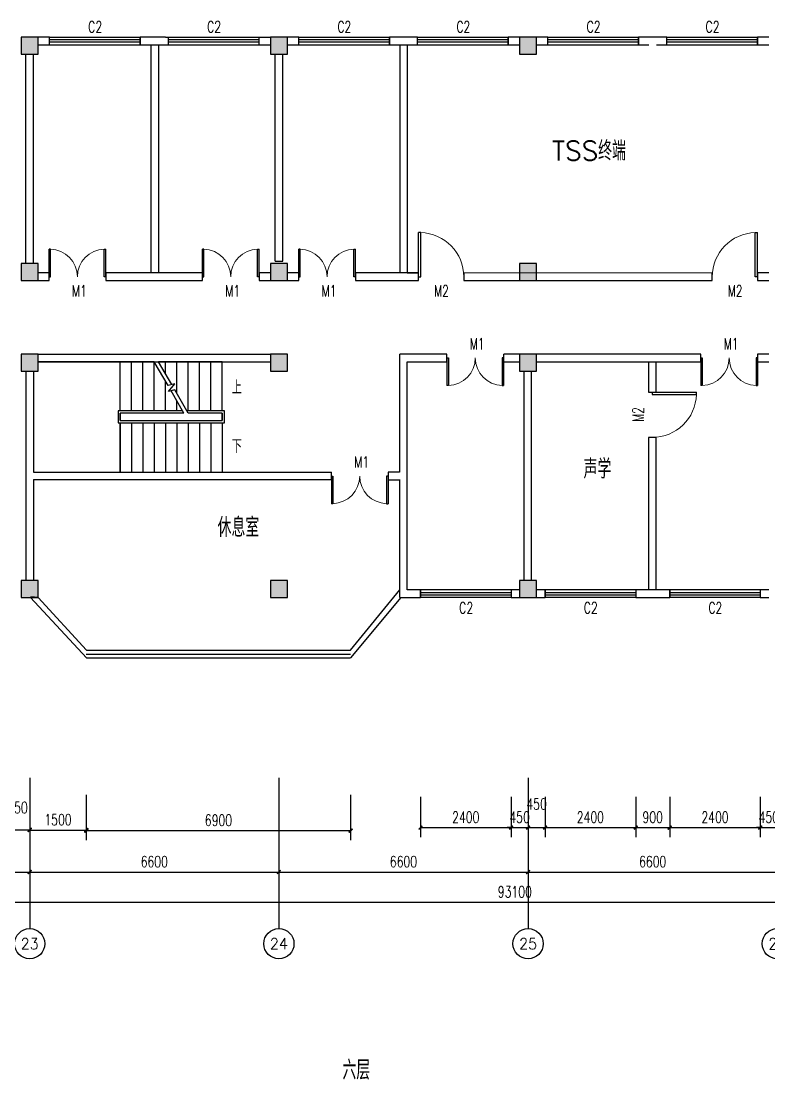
# Model space of a CAD drawing. Header units: millimetres. Extents: x 446 to 114752, y 86 to 28894.
# Drawn here: x 39721 to 59521, y 86 to 28143 of the extents above; entities that cross this region are included whole.
import ezdxf
from ezdxf.enums import TextEntityAlignment as Align

# ---------------------------------------------------------------- set-up
doc = ezdxf.new("R2010")
doc.units = ezdxf.units.MM
for name, color, linetype in [('AXIS', 3, 'Continuous'), ('AXIS_TEXT', 7, 'Continuous'), ('COLUMN', 9, 'Continuous'), ('DIM_SYMB', 3, 'Continuous'), ('PUB_DIM', 3, 'Continuous'), ('PUB_TEXT', 7, 'Continuous'), ('STAIR', 2, 'Continuous'), ('WALL', 9, 'Continuous'), ('WINDOW', 4, 'Continuous'), ('WINDOW_TEXT', 7, 'Continuous')]:
    doc.layers.add(name, color=color, linetype=linetype)
doc.styles.add('_TCH_AXIS', font='COMPLEX', dxfattribs={"bigfont": 'GBCBIG'})
doc.styles.add('_TCH_DIM', font='SIMPLEX', dxfattribs={"bigfont": 'GBCBIG'})
doc.styles.add('_TCH_DIM_T3', font='SIMPLEX', dxfattribs={"width": 0.705882, "bigfont": 'GBCBIG'})
doc.styles.add('_TCH_WINDOW', font='SIMPLEX', dxfattribs={"bigfont": 'GBCBIG'})
doc.styles.add('COMPLEX', font='COMPLEX')
doc.styles.get("Standard").update_dxf_attribs({"font": 'txt', "bigfont": 'gbcbig.shx'})
doc.dimstyles.new('_TCH_ARCH&&100', dxfattribs={"dimtxt": 297.5, "dimasz": 100, "dimexe": 250, "dimexo": 300, "dimgap": 126.25, "dimtad": 1, "dimdec": 0, "dimzin": 0, "dimdsep": 46, "dimtxsty": '_TCH_DIM_T3', "dimblk": 'ARCHTICK', "dimcen": 0.09, "dimclrt": 7, "dimazin": 2, "dimtfac": 1, "dimtdec": 0, "dimtix": 1, "dimtmove": 2, "dimatfit": 3, "dimfxl": 1, "dimtolj": 1, "dimtzin": 0, "dimarcsym": 0})

# ---------------------------------------------------------------- blocks, each defined once
blk = doc.blocks.new('_ArchTick')
at = {"color": 0, "linetype": 'ByBlock', "const_width": 0.4}
blk.add_lwpolyline([(-0.5, -0.5), (0.5, 0.5)], dxfattribs=at)
blk = doc.blocks.new('*D109')
at = {"layer": 'Defpoints', "color": 0}
for p in [(39496, 7426), (39946, 7426), (39946, 6714)]:
    blk.add_point(p, dxfattribs=at)
at = {"layer": 'PUB_DIM', "color": 0, "lineweight": -2}
for p, q in [((39496, 7126), (39496, 6464)), ((39946, 7126), (39946, 6464)), ((39496, 6714), (39946, 6714))]:
    blk.add_line(p, q, dxfattribs=at)
at = {"layer": 'PUB_DIM', "color": 0, "lineweight": -2, "xscale": 100, "yscale": 100, "zscale": 100, "rotation": 180}
blk.add_blockref('_ArchTick', (39496, 6714), dxfattribs=at)
at = {"layer": 'PUB_DIM', "color": 0, "lineweight": -2, "xscale": 100, "yscale": 100, "zscale": 100}
blk.add_blockref('_ArchTick', (39946, 6714), dxfattribs=at)
at = {"layer": 'PUB_DIM', "color": 7, "insert": (39625, 7301), "char_height": 297.5, "attachment_point": 5, "style": '_TCH_DIM_T3'}
blk.add_mtext('\\A1;450', dxfattribs=at)
blk = doc.blocks.new('*D116')
at = {"layer": 'Defpoints', "color": 0}
for p in [(50296, 7888), (52696, 7888), (52696, 6771)]:
    blk.add_point(p, dxfattribs=at)
at = {"layer": 'PUB_DIM', "color": 0, "lineweight": -2}
for p, q in [((50296, 7588), (50296, 6521)), ((52696, 7588), (52696, 6521)), ((50296, 6771), (52696, 6771))]:
    blk.add_line(p, q, dxfattribs=at)
at = {"layer": 'PUB_DIM', "color": 0, "lineweight": -2, "xscale": 100, "yscale": 100, "zscale": 100, "rotation": 180}
blk.add_blockref('_ArchTick', (50296, 6771), dxfattribs=at)
at = {"layer": 'PUB_DIM', "color": 0, "lineweight": -2, "xscale": 100, "yscale": 100, "zscale": 100}
blk.add_blockref('_ArchTick', (52696, 6771), dxfattribs=at)
at = {"layer": 'PUB_DIM', "color": 7, "insert": (51496, 7046), "char_height": 297.5, "attachment_point": 5, "style": '_TCH_DIM_T3'}
blk.add_mtext('\\A1;2400', dxfattribs=at)
blk = doc.blocks.new('*D117')
at = {"layer": 'Defpoints', "color": 0}
for p in [(52696, 7888), (53146, 7888), (53146, 6771)]:
    blk.add_point(p, dxfattribs=at)
at = {"layer": 'PUB_DIM', "color": 0, "lineweight": -2}
for p, q in [((52696, 7588), (52696, 6521)), ((53146, 7588), (53146, 6521)), ((52696, 6771), (52596, 6771)), ((52696, 6771), (53146, 6771)), ((53146, 6771), (53246, 6771))]:
    blk.add_line(p, q, dxfattribs=at)
at = {"layer": 'PUB_DIM', "color": 0, "lineweight": -2, "xscale": 100, "yscale": 100, "zscale": 100}
blk.add_blockref('_ArchTick', (52696, 6771), dxfattribs=at)
at = {"layer": 'PUB_DIM', "color": 0, "lineweight": -2, "xscale": 100, "yscale": 100, "zscale": 100, "rotation": 180}
blk.add_blockref('_ArchTick', (53146, 6771), dxfattribs=at)
at = {"layer": 'PUB_DIM', "color": 7, "insert": (52921, 7046), "char_height": 297.5, "attachment_point": 5, "style": '_TCH_DIM_T3'}
blk.add_mtext('\\A1;450', dxfattribs=at)
blk = doc.blocks.new('*D118')
at = {"layer": 'Defpoints', "color": 0}
for p in [(53146, 7888), (53596, 7888), (53596, 6771)]:
    blk.add_point(p, dxfattribs=at)
at = {"layer": 'PUB_DIM', "color": 0, "lineweight": -2}
for p, q in [((53146, 7588), (53146, 6521)), ((53596, 7588), (53596, 6521)), ((53146, 6771), (53596, 6771))]:
    blk.add_line(p, q, dxfattribs=at)
at = {"layer": 'PUB_DIM', "color": 0, "lineweight": -2, "xscale": 100, "yscale": 100, "zscale": 100, "rotation": 180}
blk.add_blockref('_ArchTick', (53146, 6771), dxfattribs=at)
at = {"layer": 'PUB_DIM', "color": 0, "lineweight": -2, "xscale": 100, "yscale": 100, "zscale": 100}
blk.add_blockref('_ArchTick', (53596, 6771), dxfattribs=at)
at = {"layer": 'PUB_DIM', "color": 7, "insert": (53371, 7396), "char_height": 297.5, "attachment_point": 5, "style": '_TCH_DIM_T3'}
blk.add_mtext('\\A1;450', dxfattribs=at)
blk = doc.blocks.new('*D119')
at = {"layer": 'Defpoints', "color": 0}
for p in [(53596, 7888), (55996, 7888), (55996, 6771)]:
    blk.add_point(p, dxfattribs=at)
at = {"layer": 'PUB_DIM', "color": 0, "lineweight": -2}
for p, q in [((53596, 7588), (53596, 6521)), ((55996, 7588), (55996, 6521)), ((53596, 6771), (55996, 6771))]:
    blk.add_line(p, q, dxfattribs=at)
at = {"layer": 'PUB_DIM', "color": 0, "lineweight": -2, "xscale": 100, "yscale": 100, "zscale": 100, "rotation": 180}
blk.add_blockref('_ArchTick', (53596, 6771), dxfattribs=at)
at = {"layer": 'PUB_DIM', "color": 0, "lineweight": -2, "xscale": 100, "yscale": 100, "zscale": 100}
blk.add_blockref('_ArchTick', (55996, 6771), dxfattribs=at)
at = {"layer": 'PUB_DIM', "color": 7, "insert": (54796, 7046), "char_height": 297.5, "attachment_point": 5, "style": '_TCH_DIM_T3'}
blk.add_mtext('\\A1;2400', dxfattribs=at)
blk = doc.blocks.new('*D120')
at = {"layer": 'Defpoints', "color": 0}
for p in [(55996, 7888), (56896, 7888), (56896, 6771)]:
    blk.add_point(p, dxfattribs=at)
at = {"layer": 'PUB_DIM', "color": 0, "lineweight": -2}
for p, q in [((55996, 7588), (55996, 6521)), ((56896, 7588), (56896, 6521)), ((55996, 6771), (56896, 6771))]:
    blk.add_line(p, q, dxfattribs=at)
at = {"layer": 'PUB_DIM', "color": 0, "lineweight": -2, "xscale": 100, "yscale": 100, "zscale": 100, "rotation": 180}
blk.add_blockref('_ArchTick', (55996, 6771), dxfattribs=at)
at = {"layer": 'PUB_DIM', "color": 0, "lineweight": -2, "xscale": 100, "yscale": 100, "zscale": 100}
blk.add_blockref('_ArchTick', (56896, 6771), dxfattribs=at)
at = {"layer": 'PUB_DIM', "color": 7, "insert": (56446, 7046), "char_height": 297.5, "attachment_point": 5, "style": '_TCH_DIM_T3'}
blk.add_mtext('\\A1;900', dxfattribs=at)
blk = doc.blocks.new('*D121')
at = {"layer": 'Defpoints', "color": 0}
for p in [(56896, 7888), (59296, 7888), (59296, 6771)]:
    blk.add_point(p, dxfattribs=at)
at = {"layer": 'PUB_DIM', "color": 0, "lineweight": -2}
for p, q in [((56896, 7588), (56896, 6521)), ((59296, 7588), (59296, 6521)), ((56896, 6771), (59296, 6771))]:
    blk.add_line(p, q, dxfattribs=at)
at = {"layer": 'PUB_DIM', "color": 0, "lineweight": -2, "xscale": 100, "yscale": 100, "zscale": 100, "rotation": 180}
blk.add_blockref('_ArchTick', (56896, 6771), dxfattribs=at)
at = {"layer": 'PUB_DIM', "color": 0, "lineweight": -2, "xscale": 100, "yscale": 100, "zscale": 100}
blk.add_blockref('_ArchTick', (59296, 6771), dxfattribs=at)
at = {"layer": 'PUB_DIM', "color": 7, "insert": (58096, 7046), "char_height": 297.5, "attachment_point": 5, "style": '_TCH_DIM_T3'}
blk.add_mtext('\\A1;2400', dxfattribs=at)
blk = doc.blocks.new('*D122')
at = {"layer": 'Defpoints', "color": 0}
for p in [(59296, 7888), (59746, 7888), (59746, 6771)]:
    blk.add_point(p, dxfattribs=at)
at = {"layer": 'PUB_DIM', "color": 0, "lineweight": -2}
for p, q in [((59296, 7588), (59296, 6521)), ((59746, 7588), (59746, 6521)), ((59296, 6771), (59196, 6771)), ((59296, 6771), (59746, 6771)), ((59746, 6771), (59846, 6771))]:
    blk.add_line(p, q, dxfattribs=at)
at = {"layer": 'PUB_DIM', "color": 0, "lineweight": -2, "xscale": 100, "yscale": 100, "zscale": 100}
blk.add_blockref('_ArchTick', (59296, 6771), dxfattribs=at)
at = {"layer": 'PUB_DIM', "color": 0, "lineweight": -2, "xscale": 100, "yscale": 100, "zscale": 100, "rotation": 180}
blk.add_blockref('_ArchTick', (59746, 6771), dxfattribs=at)
at = {"layer": 'PUB_DIM', "color": 7, "insert": (59521, 7046), "char_height": 297.5, "attachment_point": 5, "style": '_TCH_DIM_T3'}
blk.add_mtext('\\A1;450', dxfattribs=at)
blk = doc.blocks.new('*D143')
at = {"layer": 'Defpoints', "color": 0}
for p in [(41446, 7937), (48446, 7937), (48446, 6690)]:
    blk.add_point(p, dxfattribs=at)
at = {"layer": 'PUB_DIM', "color": 0, "lineweight": -2}
for p, q in [((41446, 7637), (41446, 6440)), ((48446, 7637), (48446, 6440)), ((41446, 6690), (48446, 6690))]:
    blk.add_line(p, q, dxfattribs=at)
at = {"layer": 'PUB_DIM', "color": 0, "lineweight": -2, "xscale": 100, "yscale": 100, "zscale": 100, "rotation": 180}
blk.add_blockref('_ArchTick', (41446, 6690), dxfattribs=at)
at = {"layer": 'PUB_DIM', "color": 0, "lineweight": -2, "xscale": 100, "yscale": 100, "zscale": 100}
blk.add_blockref('_ArchTick', (48446, 6690), dxfattribs=at)
at = {"layer": 'PUB_DIM', "color": 7, "insert": (44946, 6965), "char_height": 297.5, "attachment_point": 5, "style": '_TCH_DIM_T3'}
blk.add_mtext('\\A1;6900', dxfattribs=at)
blk = doc.blocks.new('*D144')
at = {"layer": 'Defpoints', "color": 0}
for p in [(39946, 7806), (41446, 7806), (41446, 6705)]:
    blk.add_point(p, dxfattribs=at)
at = {"layer": 'PUB_DIM', "color": 0, "lineweight": -2}
for p, q in [((39946, 7506), (39946, 6455)), ((41446, 7506), (41446, 6455)), ((39946, 6705), (41446, 6705))]:
    blk.add_line(p, q, dxfattribs=at)
at = {"layer": 'PUB_DIM', "color": 0, "lineweight": -2, "xscale": 100, "yscale": 100, "zscale": 100, "rotation": 180}
blk.add_blockref('_ArchTick', (39946, 6705), dxfattribs=at)
at = {"layer": 'PUB_DIM', "color": 0, "lineweight": -2, "xscale": 100, "yscale": 100, "zscale": 100}
blk.add_blockref('_ArchTick', (41446, 6705), dxfattribs=at)
at = {"layer": 'PUB_DIM', "color": 7, "insert": (40696, 6980), "char_height": 297.5, "attachment_point": 5, "style": '_TCH_DIM_T3'}
blk.add_mtext('\\A1;1500', dxfattribs=at)
blk = doc.blocks.new('*D158')
at = {"layer": 'AXIS', "color": 0, "lineweight": -2}
for p, q in [((33346, 7794), (33346, 5344)), ((39946, 7794), (39946, 5344)), ((33346, 5594), (39946, 5594))]:
    blk.add_line(p, q, dxfattribs=at)
at = {"layer": 'Defpoints', "color": 0}
for p in [(33346, 8094), (39946, 8094), (39946, 5594)]:
    blk.add_point(p, dxfattribs=at)
at = {"layer": 'AXIS', "color": 0, "lineweight": -2, "xscale": 100, "yscale": 100, "zscale": 100, "rotation": 180}
blk.add_blockref('_ArchTick', (33346, 5594), dxfattribs=at)
at = {"layer": 'AXIS', "color": 0, "lineweight": -2, "xscale": 100, "yscale": 100, "zscale": 100}
blk.add_blockref('_ArchTick', (39946, 5594), dxfattribs=at)
at = {"layer": 'AXIS', "color": 7, "insert": (36646, 5869), "char_height": 297.5, "attachment_point": 5, "style": '_TCH_DIM_T3'}
blk.add_mtext('\\A1;6600', dxfattribs=at)
blk = doc.blocks.new('*D159')
at = {"layer": 'AXIS', "color": 0, "lineweight": -2}
for p, q in [((39946, 7794), (39946, 5344)), ((46546, 7794), (46546, 5344)), ((39946, 5594), (46546, 5594))]:
    blk.add_line(p, q, dxfattribs=at)
at = {"layer": 'Defpoints', "color": 0}
for p in [(39946, 8094), (46546, 8094), (46546, 5594)]:
    blk.add_point(p, dxfattribs=at)
at = {"layer": 'AXIS', "color": 0, "lineweight": -2, "xscale": 100, "yscale": 100, "zscale": 100, "rotation": 180}
blk.add_blockref('_ArchTick', (39946, 5594), dxfattribs=at)
at = {"layer": 'AXIS', "color": 0, "lineweight": -2, "xscale": 100, "yscale": 100, "zscale": 100}
blk.add_blockref('_ArchTick', (46546, 5594), dxfattribs=at)
at = {"layer": 'AXIS', "color": 7, "insert": (43246, 5869), "char_height": 297.5, "attachment_point": 5, "style": '_TCH_DIM_T3'}
blk.add_mtext('\\A1;6600', dxfattribs=at)
blk = doc.blocks.new('*D160')
at = {"layer": 'AXIS', "color": 0, "lineweight": -2}
for p, q in [((46546, 7794), (46546, 5344)), ((53146, 7794), (53146, 5344)), ((46546, 5594), (53146, 5594))]:
    blk.add_line(p, q, dxfattribs=at)
at = {"layer": 'Defpoints', "color": 0}
for p in [(46546, 8094), (53146, 8094), (53146, 5594)]:
    blk.add_point(p, dxfattribs=at)
at = {"layer": 'AXIS', "color": 0, "lineweight": -2, "xscale": 100, "yscale": 100, "zscale": 100, "rotation": 180}
blk.add_blockref('_ArchTick', (46546, 5594), dxfattribs=at)
at = {"layer": 'AXIS', "color": 0, "lineweight": -2, "xscale": 100, "yscale": 100, "zscale": 100}
blk.add_blockref('_ArchTick', (53146, 5594), dxfattribs=at)
at = {"layer": 'AXIS', "color": 7, "insert": (49846, 5869), "char_height": 297.5, "attachment_point": 5, "style": '_TCH_DIM_T3'}
blk.add_mtext('\\A1;6600', dxfattribs=at)
blk = doc.blocks.new('*D161')
at = {"layer": 'AXIS', "color": 0, "lineweight": -2}
for p, q in [((53146, 7794), (53146, 5344)), ((59746, 7794), (59746, 5344)), ((53146, 5594), (59746, 5594))]:
    blk.add_line(p, q, dxfattribs=at)
at = {"layer": 'Defpoints', "color": 0}
for p in [(53146, 8094), (59746, 8094), (59746, 5594)]:
    blk.add_point(p, dxfattribs=at)
at = {"layer": 'AXIS', "color": 0, "lineweight": -2, "xscale": 100, "yscale": 100, "zscale": 100, "rotation": 180}
blk.add_blockref('_ArchTick', (53146, 5594), dxfattribs=at)
at = {"layer": 'AXIS', "color": 0, "lineweight": -2, "xscale": 100, "yscale": 100, "zscale": 100}
blk.add_blockref('_ArchTick', (59746, 5594), dxfattribs=at)
at = {"layer": 'AXIS', "color": 7, "insert": (56446, 5869), "char_height": 297.5, "attachment_point": 5, "style": '_TCH_DIM_T3'}
blk.add_mtext('\\A1;6600', dxfattribs=at)
blk = doc.blocks.new('*D168')
at = {"layer": 'AXIS', "color": 0, "lineweight": -2}
for p, q in [((6246, 7794), (6246, 4544)), ((99346, 7794), (99346, 4544)), ((6246, 4794), (99346, 4794))]:
    blk.add_line(p, q, dxfattribs=at)
at = {"layer": 'Defpoints', "color": 0}
for p in [(6246, 8094), (99346, 8094), (99346, 4794)]:
    blk.add_point(p, dxfattribs=at)
at = {"layer": 'AXIS', "color": 0, "lineweight": -2, "xscale": 100, "yscale": 100, "zscale": 100, "rotation": 180}
blk.add_blockref('_ArchTick', (6246, 4794), dxfattribs=at)
at = {"layer": 'AXIS', "color": 0, "lineweight": -2, "xscale": 100, "yscale": 100, "zscale": 100}
blk.add_blockref('_ArchTick', (99346, 4794), dxfattribs=at)
at = {"layer": 'AXIS', "color": 7, "insert": (52796, 5069), "char_height": 297.5, "attachment_point": 5, "style": '_TCH_DIM_T3'}
blk.add_mtext('\\A1;93100', dxfattribs=at)
blk = doc.blocks.new('_FZHK')
blk.add_lwpolyline([(-0.5, -0.5), (0.5, -0.5), (0.5, 0.5), (-0.5, 0.5)], close=True)
blk = doc.blocks.new('_AXISO')
blk.add_circle((0, 0), 0.5)
at = {"layer": 'AXIS_TEXT', "style": 'COMPLEX', "width": 1.041667}
blk.add_attdef('A', text='', height=0.56, dxfattribs=at).set_placement((-0.25, -0.28), (0.25, -0.28), align=Align.FIT)
blk = doc.blocks.new('$DorLib2D$00000001')
for p, q in [((0.45, 0.975), (0.5, 0.975)), ((0.45, 0), (0.45, 0.975)), ((0.5, 0), (0.5, 0.975)), ((0.5, 0), (0.45, 0))]:
    blk.add_line(p, q)
at = {"lineweight": 13}
blk.add_arc((0.475, 0), 0.975, 91.4693, 180, dxfattribs=at)
blk = doc.blocks.new('$DorLib2D$00000002')
for p, q in [((-0.5, 0), (-0.5, 0.4875)), ((-0.475, 0.4875), (-0.5, 0.4875)), ((-0.475, 0), (-0.475, 0.4875)), ((0.475, 0), (0.475, 0.4875)), ((0.475, 0.4875), (0.5, 0.4875)), ((0.5, 0), (0.5, 0.4875)), ((-0.5, 0), (-0.475, 0)), ((0.5, 0), (0.475, 0))]:
    blk.add_line(p, q)
at = {"lineweight": 13}
for centre, start, end in [((-0.4875, 0), 0, 88.53072), ((0.4875, 0), 91.46928, 180)]:
    blk.add_arc(centre, 0.4875, start, end, dxfattribs=at)
blk = doc.blocks.new('$TCHSYS$WIN2D')
for p, q in [((-0.5, 0.5), (0.5, 0.5)), ((-0.5, 0.5), (-0.5, -0.5)), ((0.5, 0.5), (0.5, -0.5)), ((0.5, 0.167), (-0.5, 0.167)), ((0.5, -0.167), (-0.5, -0.167)), ((-0.5, -0.5), (0.5, -0.5))]:
    blk.add_line(p, q)

msp = doc.modelspace()

# ---------------------------------------------------------------- hatches: boundary and pattern name
h = msp.add_hatch(color=256)
h.paths.add_polyline_path([(39946.2, 27718.9), (39721.2, 27718.9), (39721.2, 27493.9), (39946.2, 27493.9)])
h.paths.add_polyline_path([(39946.2, 27493.9), (40171.2, 27493.9), (40171.2, 27718.9), (39946.2, 27718.9)])
h.paths.add_polyline_path([(39946.2, 27268.9), (40171.2, 27268.9), (40171.2, 27493.9), (39946.2, 27493.9)])
h.paths.add_polyline_path([(39946.2, 27493.9), (39721.2, 27493.9), (39721.2, 27268.9), (39946.2, 27268.9)])
h.paths.add_polyline_path([(39946.2, 21493.9), (39721.2, 21493.9), (39721.2, 21268.9), (39946.2, 21268.9)])
h.paths.add_polyline_path([(39946.2, 21493.9), (39946.2, 21268.9), (40171.2, 21268.9), (40171.2, 21493.9)])
h.paths.add_polyline_path([(40171.2, 21493.9), (40171.2, 21718.9), (39946.2, 21718.9), (39946.2, 21493.9)])
h.paths.add_polyline_path([(39946.2, 21718.9), (39721.2, 21718.9), (39721.2, 21493.9), (39946.2, 21493.9)])
h.paths.add_polyline_path([(39946.2, 13318.9), (39946.2, 12868.9), (40171.2, 12868.9), (40171.2, 13318.9)])
h.paths.add_polyline_path([(39721.2, 13318.9), (39721.2, 12868.9), (39946.2, 12868.9), (39946.2, 13318.9)])
h = msp.add_hatch(color=256)
h.paths.add_polyline_path([(46546.2, 27718.9), (46321.2, 27718.9), (46321.2, 27493.9), (46546.2, 27493.9)])
h.paths.add_polyline_path([(46546.2, 27493.9), (46771.2, 27493.9), (46771.2, 27718.9), (46546.2, 27718.9)])
h.paths.add_polyline_path([(46546.2, 27268.9), (46771.2, 27268.9), (46771.2, 27493.9), (46546.2, 27493.9)])
h.paths.add_polyline_path([(46546.2, 27493.9), (46321.2, 27493.9), (46321.2, 27268.9), (46546.2, 27268.9)])
h.paths.add_polyline_path([(46546.2, 21493.9), (46321.2, 21493.9), (46321.2, 21268.9), (46546.2, 21268.9)])
h.paths.add_polyline_path([(46546.2, 21493.9), (46546.2, 21268.9), (46771.2, 21268.9), (46771.2, 21493.9)])
h.paths.add_polyline_path([(46771.2, 21493.9), (46771.2, 21718.9), (46546.2, 21718.9), (46546.2, 21493.9)])
h.paths.add_polyline_path([(46546.2, 21718.9), (46321.2, 21718.9), (46321.2, 21493.9), (46546.2, 21493.9)])
h.paths.add_polyline_path([(46546.2, 13318.9), (46546.2, 12868.9), (46771.2, 12868.9), (46771.2, 13318.9)])
h.paths.add_polyline_path([(46321.2, 13318.9), (46321.2, 12868.9), (46546.2, 12868.9), (46546.2, 13318.9)])
h = msp.add_hatch(color=256)
h.paths.add_polyline_path([(53146.2, 27718.9), (52921.2, 27718.9), (52921.2, 27493.9), (53146.2, 27493.9)])
h.paths.add_polyline_path([(53146.2, 27493.9), (53371.2, 27493.9), (53371.2, 27718.9), (53146.2, 27718.9)])
h.paths.add_polyline_path([(53146.2, 27268.9), (53371.2, 27268.9), (53371.2, 27493.9), (53146.2, 27493.9)])
h.paths.add_polyline_path([(53146.2, 27493.9), (52921.2, 27493.9), (52921.2, 27268.9), (53146.2, 27268.9)])
h.paths.add_polyline_path([(53146.2, 21493.9), (52921.2, 21493.9), (52921.2, 21268.9), (53146.2, 21268.9)])
h.paths.add_polyline_path([(53146.2, 21493.9), (53146.2, 21268.9), (53371.2, 21268.9), (53371.2, 21493.9)])
h.paths.add_polyline_path([(53371.2, 21493.9), (53371.2, 21718.9), (53146.2, 21718.9), (53146.2, 21493.9)])
h.paths.add_polyline_path([(53146.2, 21718.9), (52921.2, 21718.9), (52921.2, 21493.9), (53146.2, 21493.9)])
h.paths.add_polyline_path([(53146.2, 13318.9), (53146.2, 12868.9), (53371.2, 12868.9), (53371.2, 13318.9)])
h.paths.add_polyline_path([(52921.2, 13318.9), (52921.2, 12868.9), (53146.2, 12868.9), (53146.2, 13318.9)])
h = msp.add_hatch(color=256)
h.paths.add_polyline_path([(39946.2, 19318.9), (39721.2, 19318.9), (39721.2, 19093.9), (39946.2, 19093.9)])
h.paths.add_polyline_path([(40171.2, 19318.9), (39946.2, 19318.9), (39946.2, 19093.9), (40171.2, 19093.9)])
h.paths.add_polyline_path([(40171.2, 19093.9), (39946.2, 19093.9), (39946.2, 18868.9), (40171.2, 18868.9)])
h.paths.add_polyline_path([(39946.2, 19093.9), (39721.2, 19093.9), (39721.2, 18868.9), (39946.2, 18868.9)])
h = msp.add_hatch(color=256)
h.paths.add_polyline_path([(46546.2, 19318.9), (46321.2, 19318.9), (46321.2, 19093.9), (46546.2, 19093.9)])
h.paths.add_polyline_path([(46771.2, 19318.9), (46546.2, 19318.9), (46546.2, 19093.9), (46771.2, 19093.9)])
h.paths.add_polyline_path([(46771.2, 19093.9), (46546.2, 19093.9), (46546.2, 18868.9), (46771.2, 18868.9)])
h.paths.add_polyline_path([(46546.2, 19093.9), (46321.2, 19093.9), (46321.2, 18868.9), (46546.2, 18868.9)])
h = msp.add_hatch(color=256)
h.paths.add_polyline_path([(53146.2, 19318.9), (52921.2, 19318.9), (52921.2, 19093.9), (53146.2, 19093.9)])
h.paths.add_polyline_path([(53371.2, 19318.9), (53146.2, 19318.9), (53146.2, 19093.9), (53371.2, 19093.9)])
h.paths.add_polyline_path([(53371.2, 19093.9), (53146.2, 19093.9), (53146.2, 18868.9), (53371.2, 18868.9)])
h.paths.add_polyline_path([(53146.2, 19093.9), (52921.2, 19093.9), (52921.2, 18868.9), (53146.2, 18868.9)])

# ---------------------------------------------------------------- linework, layer by layer
for q in [(39971.2, 12868.9), (39972.4, 12890.3)]:
    msp.add_line((40171.2, 12868.9), q)
at = {"layer": 'AXIS'}
for p, q in [((39946.2, 8093.9), (39946.2, 4093.9)), ((46546.2, 8093.9), (46546.2, 4093.9)), ((53146.2, 8093.9), (53146.2, 4093.9))]:
    msp.add_line(p, q, dxfattribs=at)
at = {"layer": 'DIM_SYMB'}
for points in [[(45196.2, 16875.4, 0, 0, 0), (41196.2, 16875.4, 0, 0, 0), (41196.2, 18437.4, 0, 0, 0), (43246.2, 18437.4, 80, 0, 0), (43546.2, 18437.4, 0, 0, 0)], [(45196.2, 18437.4, 0, 0, 0), (44146.2, 18437.4, 80, 0, 0), (43846.2, 18437.4, 0, 0, 0)]]:
    msp.add_lwpolyline(points, format="xyseb", dxfattribs=at)
at = {"layer": 'STAIR'}
for p, q in [((42346.2, 19118.9), (40171.2, 19118.9)), ((43245, 19118.9), (42346.2, 19118.9)), ((42346.2, 17815.9), (42346.2, 19118.9)), ((42346.2, 17815.9), (42346.2, 19118.9)), ((42646.2, 17815.9), (42646.2, 19118.9)), ((42946.2, 17815.9), (42946.2, 19118.9)), ((43611.3, 18484.5), (43245, 19118.9)), ((43246.2, 17815.9), (43246.2, 19116.8)), ((45046.2, 19118.9), (43360.5, 19118.9)), ((43711.3, 18511.3), (43360.5, 19118.9)), ((43546.2, 18797.2), (43546.2, 19118.9)), ((43846.2, 18277.6), (43846.2, 19118.9)), ((44146.2, 17815.9), (44146.2, 19118.9)), ((44446.2, 17815.9), (44446.2, 19118.9)), ((44746.2, 17815.9), (44746.2, 19118.9)), ((45046.2, 17815.9), (45046.2, 19118.9)), ((40046.2, 18868.9), (40046.2, 16193.9)), ((43546.2, 17815.9), (43546.2, 18597.2)), ((43791.7, 18532.8), (43611.3, 18484.5)), ((43618.8, 18326.8), (43791.7, 18532.8)), ((43791.1, 18373), (43618.8, 18326.8)), ((44031.9, 17755.9), (43691.1, 18346.2)), ((44147.4, 17755.9), (43791.1, 18373)), ((43846.2, 17815.9), (43846.2, 18077.6)), ((43997.3, 17815.9), (42286.2, 17815.9)), ((42286.2, 17815.9), (42286.2, 17496.9)), ((44031.9, 17755.9), (42346.2, 17755.9)), ((44031.9, 17755.9), (42346.2, 17755.9)), ((42346.2, 17755.9), (42346.2, 17556.9)), ((42346.2, 17556.9), (42346.2, 17755.9)), ((45106.2, 17815.9), (44112.8, 17815.9)), ((45046.2, 17755.9), (44147.4, 17755.9)), ((45046.2, 17755.9), (44147.4, 17755.9)), ((45046.2, 17556.9), (45046.2, 17755.9)), ((45046.2, 17755.9), (45046.2, 17556.9)), ((45106.2, 17496.9), (45106.2, 17815.9)), ((42286.2, 17496.9), (45106.2, 17496.9)), ((42346.2, 17556.9), (45046.2, 17556.9)), ((42346.2, 17556.9), (45046.2, 17556.9)), ((42346.2, 17496.9), (42346.2, 16193.9)), ((42346.2, 16193.9), (42346.2, 17496.9)), ((42646.2, 17496.9), (42646.2, 16193.9)), ((42946.2, 17496.9), (42946.2, 16193.9)), ((43246.2, 17496.9), (43246.2, 16193.9)), ((43546.2, 17496.9), (43546.2, 16193.9)), ((43846.2, 17496.9), (43846.2, 16193.9)), ((44146.2, 17496.9), (44146.2, 16193.9)), ((44446.2, 17496.9), (44446.2, 16193.9)), ((44746.2, 17496.9), (44746.2, 16193.9)), ((45046.2, 17496.9), (45046.2, 16193.9)), ((40046.2, 16193.9), (42346.2, 16193.9)), ((42346.2, 16193.9), (45046.2, 16193.9))]:
    msp.add_line(p, q, dxfattribs=at)
at = {"layer": 'WALL'}
for p, q in [((40471.2, 27718.9), (40171.2, 27718.9)), ((40171.2, 27518.9), (40471.2, 27518.9)), ((40471.2, 27518.9), (40471.2, 27718.9)), ((43546.2, 27718.9), (42871.2, 27718.9)), ((42871.2, 27718.9), (42871.2, 27518.9)), ((42871.2, 27518.9), (43621.2, 27518.9)), ((43153.8, 27518.9), (43153.8, 21468.9)), ((43353.8, 27518.9), (43353.8, 21468.9)), ((43546.2, 27718.9), (46321.2, 27718.9)), ((43646.2, 27518.9), (46321.2, 27518.9)), ((47071.2, 27718.9), (46771.2, 27718.9)), ((46771.2, 27518.9), (47071.2, 27518.9)), ((47071.2, 27518.9), (47071.2, 27718.9)), ((50221.2, 27718.9), (49471.2, 27718.9)), ((49471.2, 27718.9), (49471.2, 27518.9)), ((49471.2, 27518.9), (50221.2, 27518.9)), ((49746.2, 27518.9), (49746.2, 21468.9)), ((49946.2, 27518.9), (49946.2, 21468.9)), ((50221.2, 27518.9), (50221.2, 27718.9)), ((52921.2, 27718.9), (52621.2, 27718.9)), ((52621.2, 27718.9), (52621.2, 27518.9)), ((52621.2, 27518.9), (52921.2, 27518.9)), ((53671.2, 27718.9), (53371.2, 27718.9)), ((53371.2, 27518.9), (53671.2, 27518.9)), ((53671.2, 27518.9), (53671.2, 27718.9)), ((56446.2, 27718.9), (56071.2, 27718.9)), ((56071.2, 27718.9), (56071.2, 27518.9)), ((56071.2, 27518.9), (56346.2, 27518.9)), ((56821.2, 27718.9), (56446.2, 27718.9)), ((56546.2, 27518.9), (56821.2, 27518.9)), ((56821.2, 27518.9), (56821.2, 27718.9)), ((59521.2, 27718.9), (59221.2, 27718.9)), ((59221.2, 27718.9), (59221.2, 27518.9)), ((59221.2, 27518.9), (59521.2, 27518.9)), ((39846.2, 21718.9), (39846.2, 27268.9)), ((40046.2, 21718.9), (40046.2, 27268.9)), ((46446.2, 24418.9), (46446.2, 27268.9)), ((46646.2, 24518.9), (46646.2, 27268.9)), ((46446.2, 21781), (46446.2, 24418.9)), ((46646.2, 21781), (46646.2, 24518.9)), ((46446.2, 21781), (46646.2, 21781)), ((40458.8, 21469.4), (40158.8, 21469.4)), ((40458.8, 21269.4), (40458.8, 21469.4)), ((41958.8, 21469.4), (41958.8, 21269.4)), ((44521.2, 21468.9), (41958.8, 21468.9)), ((44521.2, 21268.9), (44521.2, 21468.9)), ((46321.2, 21468.9), (46021.2, 21468.9)), ((46021.2, 21468.9), (46021.2, 21268.9)), ((47071.2, 21468.9), (46771.2, 21468.9)), ((47071.2, 21268.9), (47071.2, 21468.9)), ((50244.1, 21468.9), (48571.2, 21468.9)), ((48571.2, 21468.9), (48571.2, 21268.9)), ((50244.1, 21468.3), (49944.1, 21468.3)), ((50244.1, 21268.3), (50244.1, 21468.3)), ((58025.5, 21468.9), (51444.1, 21468.3)), ((51444.1, 21468.3), (51444.1, 21268.3)), ((58021.2, 21268.9), (58021.2, 21468.9)), ((59521.2, 21468.9), (59221.2, 21468.9)), ((59221.2, 21468.9), (59221.2, 21268.9)), ((40158.8, 21269.4), (40458.8, 21269.4)), ((41958.8, 21269.4), (44521.2, 21268.9)), ((46021.2, 21268.9), (46321.2, 21268.9)), ((46771.2, 21268.9), (47071.2, 21268.9)), ((48571.2, 21268.9), (50244.1, 21268.9)), ((49944.1, 21268.3), (50244.1, 21268.3)), ((51444.1, 21268.9), (58021.2, 21268.9)), ((59221.2, 21268.9), (59521.2, 21268.9)), ((40171.2, 19318.9), (46321.2, 19318.9)), ((40171.2, 19118.9), (46321.2, 19118.9)), ((50994.7, 19318.9), (49746.2, 19318.9)), ((49746.2, 16193.9), (49746.2, 19318.9)), ((49946.2, 19118.9), (50996.2, 19118.9)), ((49946.2, 16093.9), (49946.2, 19118.9)), ((50996.2, 19118.9), (50996.2, 19318.9)), ((52496.2, 19318.9), (52496.2, 19118.9)), ((52496.2, 19118.9), (52921.2, 19118.9)), ((52921.2, 19318.9), (52500.2, 19318.9)), ((57721.2, 19318.9), (53371.2, 19318.9)), ((53371.2, 19118.9), (57721.2, 19118.9)), ((56333.6, 19118.9), (56333.6, 18310.1)), ((56533.6, 18310.1), (56533.6, 19118.9)), ((57721.2, 19118.9), (57721.2, 19318.9)), ((59521.2, 19318.9), (59221.2, 19318.9)), ((59221.2, 19318.9), (59221.2, 19118.9)), ((59221.2, 19118.9), (59521.2, 19118.9)), ((39846.2, 18857.5), (39846.2, 16093.9)), ((40046.2, 18857.5), (39846.2, 18857.5)), ((40046.2, 18857.5), (40046.2, 16193.9)), ((53039.4, 13318.9), (53038.1, 18868.9)), ((53239.4, 13318.9), (53238.1, 18868.9)), ((56333.6, 18310.1), (56533.6, 18310.1)), ((56533.6, 17110.1), (56333.6, 17110.1)), ((56333.6, 17110.1), (56333.6, 13068.9)), ((56533.6, 13068.9), (56533.6, 17110.1)), ((39846.2, 16093.9), (39846.2, 13318.9)), ((40046.2, 16193.9), (47936.5, 16186.3)), ((40046.2, 15993.9), (40046.2, 13318.9)), ((40046.2, 15993.9), (47936.5, 15993.9)), ((47936.5, 15986.3), (47936.5, 16186.3)), ((49736.5, 16186.3), (49436.5, 16186.3)), ((49436.5, 16186.3), (49436.5, 15986.3)), ((49746.2, 12868.9), (49746.2, 15993.9)), ((49946.2, 13068.9), (49946.2, 16093.9)), ((49436.5, 15986.3), (49736.5, 15986.3)), ((48446.2, 11468.9), (49746.2, 13068.9)), ((50296.2, 13068.9), (49946.2, 13068.9)), ((50296.2, 12868.9), (50296.2, 13068.9)), ((52921.2, 13068.9), (52696.2, 13068.9)), ((52696.2, 13068.9), (52696.2, 12868.9)), ((53596.2, 13068.9), (53371.2, 13068.9)), ((53596.2, 12868.9), (53596.2, 13068.9)), ((56896.2, 13068.9), (55996.2, 13068.9)), ((55996.2, 13068.9), (55996.2, 12868.9)), ((56896.2, 12868.9), (56896.2, 13068.9)), ((59521.2, 13068.9), (59296.2, 13068.9)), ((59296.2, 13068.9), (59296.2, 12868.9)), ((39971.2, 12868.9), (41447, 11268.9)), ((41447.1, 11468.9), (40171.2, 12868.9)), ((49779.5, 12868.9), (48446.2, 11268.9)), ((49746.2, 12868.9), (50296.2, 12868.9)), ((52696.2, 12868.9), (52921.2, 12868.9)), ((53371.2, 12868.9), (53596.2, 12868.9)), ((55996.2, 12868.9), (56896.2, 12868.9)), ((59296.2, 12868.9), (59521.2, 12868.9)), ((41446.2, 11368.9), (48446.2, 11368.9)), ((41447, 11268.9), (48446.2, 11268.9)), ((41447.1, 11468.9), (48446.2, 11468.9))]:
    msp.add_line(p, q, dxfattribs=at)

# ---------------------------------------------------------------- block references
at = {"layer": 'AXIS'}
ref = msp.add_blockref('_AXISO', (39946.2, 3693.9), dxfattribs=dict(at, xscale=799.9999999999999, yscale=800, zscale=800))
ref.add_attrib('A', '23', dxfattribs={"layer": 'AXIS_TEXT', "height": 294.28, "style": '_TCH_AXIS'}).set_placement((39708, 3546.7), (40184.4, 3546.7), align=Align.FIT)
ref = msp.add_blockref('_AXISO', (46546.2, 3693.9), dxfattribs=dict(at, xscale=799.9999999999999, yscale=800, zscale=800))
ref.add_attrib('A', '24', dxfattribs={"layer": 'AXIS_TEXT', "height": 288.12, "style": '_TCH_AXIS', "width": 0.972222}).set_placement((46306.1, 3549.8), (46786.3, 3549.8), align=Align.FIT)
ref = msp.add_blockref('_AXISO', (53146.2, 3693.9), dxfattribs=dict(at, xscale=799.9999999999999, yscale=800, zscale=800))
ref.add_attrib('A', '25', dxfattribs={"layer": 'AXIS_TEXT', "height": 294.28, "style": '_TCH_AXIS'}).set_placement((52908, 3546.7), (53384.4, 3546.7), align=Align.FIT)
ref = msp.add_blockref('_AXISO', (59746.2, 3693.9), dxfattribs=dict(at, xscale=799.9999999999999, yscale=800, zscale=800))
ref.add_attrib('A', '26', dxfattribs={"layer": 'AXIS_TEXT', "height": 300.65, "style": '_TCH_AXIS', "width": 0.970588}).set_placement((59510, 3543.6), (59982.4, 3543.6), align=Align.FIT)
at = {"layer": 'COLUMN', "xscale": 450, "yscale": 449.9999999999999, "zscale": 450}
for p in [(39946.2, 27493.9), (46546.2, 27493.9), (53146.2, 27493.9), (39946.2, 21493.9), (46546.2, 21493.9), (53146.2, 21493.9), (39946.2, 19093.9), (46546.2, 19093.9), (53146.2, 19093.9), (39946.2, 13093.9), (46546.2, 13093.9), (53146.2, 13093.9)]:
    msp.add_blockref('_FZHK', p, dxfattribs=at)
at = {"layer": 'WINDOW'}
ref = msp.add_blockref('$TCHSYS$WIN2D', (41671.2, 27618.9), dxfattribs=dict(at, xscale=2400, yscale=-200, zscale=2400))
ref.add_attrib('A', 'C2', (41496.2, 27845.1), dxfattribs={"layer": 'WINDOW_TEXT', "height": 297.5, "style": '_TCH_WINDOW', "width": 0.705882})
ref = msp.add_blockref('$TCHSYS$WIN2D', (44821.2, 27618.9), dxfattribs=dict(at, xscale=2400, yscale=-200, zscale=2400))
ref.add_attrib('A', 'C2', (44646.2, 27845.1), dxfattribs={"layer": 'WINDOW_TEXT', "height": 297.5, "style": '_TCH_WINDOW', "width": 0.705882})
ref = msp.add_blockref('$TCHSYS$WIN2D', (48271.2, 27618.9), dxfattribs=dict(at, xscale=2400, yscale=-200, zscale=2400))
ref.add_attrib('A', 'C2', (48096.2, 27845.1), dxfattribs={"layer": 'WINDOW_TEXT', "height": 297.5, "style": '_TCH_WINDOW', "width": 0.705882})
ref = msp.add_blockref('$TCHSYS$WIN2D', (51421.2, 27618.9), dxfattribs=dict(at, xscale=2400, yscale=-200, zscale=2400))
ref.add_attrib('A', 'C2', (51246.2, 27845.1), dxfattribs={"layer": 'WINDOW_TEXT', "height": 297.5, "style": '_TCH_WINDOW', "width": 0.705882})
ref = msp.add_blockref('$TCHSYS$WIN2D', (54871.2, 27618.9), dxfattribs=dict(at, xscale=2400, yscale=-200, zscale=2400))
ref.add_attrib('A', 'C2', (54696.2, 27845.1), dxfattribs={"layer": 'WINDOW_TEXT', "height": 297.5, "style": '_TCH_WINDOW', "width": 0.705882})
ref = msp.add_blockref('$TCHSYS$WIN2D', (58021.2, 27618.9), dxfattribs=dict(at, xscale=2400, yscale=-200, zscale=2400))
ref.add_attrib('A', 'C2', (57846.2, 27845.1), dxfattribs={"layer": 'WINDOW_TEXT', "height": 297.5, "style": '_TCH_WINDOW', "width": 0.705882})
ref = msp.add_blockref('$DorLib2D$00000001', (50844.1, 21368.3), dxfattribs=dict(at, xscale=-1200, yscale=1200, zscale=-1200))
ref.add_attrib('A', 'M2', (50654.1, 20844.5), dxfattribs={"layer": 'WINDOW_TEXT', "height": 297.5, "style": '_TCH_WINDOW', "width": 0.705882})
ref = msp.add_blockref('$DorLib2D$00000001', (58621.2, 21368.9), dxfattribs=dict(at, xscale=1200, yscale=1200, zscale=1200))
ref.add_attrib('A', 'M2', (58431.2, 20845.1), dxfattribs={"layer": 'WINDOW_TEXT', "height": 297.5, "style": '_TCH_WINDOW', "width": 0.705882})
ref = msp.add_blockref('$DorLib2D$00000002', (41208.8, 21369.4), dxfattribs=dict(at, xscale=-1500, yscale=1500, zscale=-1500))
ref.add_attrib('A', 'M1', (41063.8, 20845.6), dxfattribs={"layer": 'WINDOW_TEXT', "height": 297.5, "style": '_TCH_WINDOW', "width": 0.705882})
ref = msp.add_blockref('$DorLib2D$00000002', (45271.2, 21368.9), dxfattribs=dict(at, xscale=-1500, yscale=1500, zscale=-1500))
ref.add_attrib('A', 'M1', (45126.2, 20845.1), dxfattribs={"layer": 'WINDOW_TEXT', "height": 297.5, "style": '_TCH_WINDOW', "width": 0.705882})
ref = msp.add_blockref('$DorLib2D$00000002', (47821.2, 21368.9), dxfattribs=dict(at, xscale=-1500, yscale=1500, zscale=-1500))
ref.add_attrib('A', 'M1', (47676.2, 20845.1), dxfattribs={"layer": 'WINDOW_TEXT', "height": 297.5, "style": '_TCH_WINDOW', "width": 0.705882})
ref = msp.add_blockref('$DorLib2D$00000002', (51746.2, 19218.9), dxfattribs=dict(at, xscale=-1500, yscale=-1500, zscale=-1500))
ref.add_attrib('A', 'M1', (51601.2, 19445.1), dxfattribs={"layer": 'WINDOW_TEXT', "height": 297.5, "style": '_TCH_WINDOW', "width": 0.705882})
ref = msp.add_blockref('$DorLib2D$00000002', (58471.2, 19218.9), dxfattribs=dict(at, xscale=-1500, yscale=-1500, zscale=-1500))
ref.add_attrib('A', 'M1', (58326.2, 19445.1), dxfattribs={"layer": 'WINDOW_TEXT', "height": 297.5, "style": '_TCH_WINDOW', "width": 0.705882})
ref = msp.add_blockref('$DorLib2D$00000001', (56433.6, 17710.1), dxfattribs=dict(at, xscale=-1200, yscale=1200, zscale=-1200, rotation=270))
ref.add_attrib('A', 'M2', (56207.3, 17520.1), dxfattribs={"layer": 'WINDOW_TEXT', "height": 297.5, "rotation": 90, "style": '_TCH_WINDOW', "width": 0.705882})
ref = msp.add_blockref('$DorLib2D$00000002', (48686.5, 16086.3), dxfattribs=dict(at, xscale=-1500, yscale=-1500, zscale=-1500))
ref.add_attrib('A', 'M1', (48541.5, 16312.5), dxfattribs={"layer": 'WINDOW_TEXT', "height": 297.5, "style": '_TCH_WINDOW', "width": 0.705882})
ref = msp.add_blockref('$TCHSYS$WIN2D', (51496.2, 12968.9), dxfattribs=dict(at, xscale=2400, yscale=-200, zscale=2400, rotation=180))
ref.add_attrib('A', 'C2', (51321.2, 12445.1), dxfattribs={"layer": 'WINDOW_TEXT', "height": 297.5, "style": '_TCH_WINDOW', "width": 0.705882})
ref = msp.add_blockref('$TCHSYS$WIN2D', (54796.2, 12968.9), dxfattribs=dict(at, xscale=2400, yscale=-200, zscale=2400, rotation=180))
ref.add_attrib('A', 'C2', (54621.2, 12445.1), dxfattribs={"layer": 'WINDOW_TEXT', "height": 297.5, "style": '_TCH_WINDOW', "width": 0.705882})
ref = msp.add_blockref('$TCHSYS$WIN2D', (58096.2, 12968.9), dxfattribs=dict(at, xscale=2400, yscale=-200, zscale=2400, rotation=180))
ref.add_attrib('A', 'C2', (57921.2, 12445.1), dxfattribs={"layer": 'WINDOW_TEXT', "height": 297.5, "style": '_TCH_WINDOW', "width": 0.705882})

# ---------------------------------------------------------------- texts
at = {"layer": 'PUB_TEXT'}
for s, p in [('TSS终端', (53776.6, 24452.8)), ('声学', (54614.1, 16022.1)), ('休息室', (44923, 14473.8)), ('六层', (48229, 91.9))]:
    msp.add_text(s, height=510.64, dxfattribs=at).set_placement(p)
at = {"layer": 'PUB_TEXT', "style": '_TCH_DIM'}
for s, p in [('上', (45301.2, 18262.4)), ('下', (45301.2, 16700.4))]:
    msp.add_text(s, height=357.4, dxfattribs=at).set_placement(p)

# ---------------------------------------------------------------- dimensions: what is measured, and where the dimension line sits
at = {"layer": 'AXIS'}
for p1, p2, distance, text, picture, middle in [((6246.2, 8093.9), (99346.2, 8093.9), -3300, '93100', '*D168', (52796.2, 5068.9)), ((33346.2, 8093.9), (39946.2, 8093.9), -2500, '6600', '*D158', (36646.2, 5868.9)), ((39946.2, 8093.9), (46546.2, 8093.9), -2500, '6600', '*D159', (43246.2, 5868.9)), ((46546.2, 8093.9), (53146.2, 8093.9), -2500, '6600', '*D160', (49846.2, 5868.9)), ((53146.2, 8093.9), (59746.2, 8093.9), -2500, '6600', '*D161', (56446.2, 5868.9))]:
    dim = msp.add_aligned_dim(p1=p1, p2=p2, distance=distance, text=text, dimstyle='_TCH_ARCH&&100', dxfattribs=at)
    dim.commit()
    dim.dimension.update_dxf_attribs({"geometry": picture, "text_midpoint": middle})
at = {"layer": 'PUB_DIM'}
for p1, p2, distance, text, picture, middle in [((41446.2, 7936.5), (48446.2, 7936.5), -1246.9, '6900', '*D143', (44946.2, 6964.6)), ((50296.2, 7887.8), (52696.2, 7887.8), -1116.8, '2400', '*D116', (51496.2, 7045.9)), ((52696.2, 7887.8), (53146.2, 7887.8), -1116.8, '450', '*D117', (52921.2, 7045.9)), ((53596.2, 7887.8), (55996.2, 7887.8), -1116.8, '2400', '*D119', (54796.2, 7045.9)), ((55996.2, 7887.8), (56896.2, 7887.8), -1116.8, '900', '*D120', (56446.2, 7045.9)), ((56896.2, 7887.8), (59296.2, 7887.8), -1116.8, '2400', '*D121', (58096.2, 7045.9)), ((59296.2, 7887.8), (59746.2, 7887.8), -1116.8, '450', '*D122', (59521.2, 7045.9)), ((39946.2, 7805.6), (41446.2, 7805.6), -1100.2, '1500', '*D144', (40696.2, 6980.4))]:
    dim = msp.add_aligned_dim(p1=p1, p2=p2, distance=distance, text=text, dimstyle='_TCH_ARCH&&100', dxfattribs=at)
    dim.commit()
    dim.dimension.update_dxf_attribs({"geometry": picture, "text_midpoint": middle})
for base, p1, p2, picture, middle in [((53596.2, 6770.9), (53146.2, 7887.8), (53596.2, 7887.8), '*D118', (53371.2, 7395.9)), ((39946.2, 6713.8), (39496.2, 7425.7), (39946.2, 7425.7), '*D109', (39625.1, 7300.5))]:
    dim = msp.add_linear_dim(base=base, p1=p1, p2=p2, angle=0, text='450', dimstyle='_TCH_ARCH&&100', dxfattribs=at)
    dim.commit()
    dim.dimension.update_dxf_attribs({"geometry": picture, "text_midpoint": middle, "dimtype": 161})

doc.saveas('drawing.dxf')
